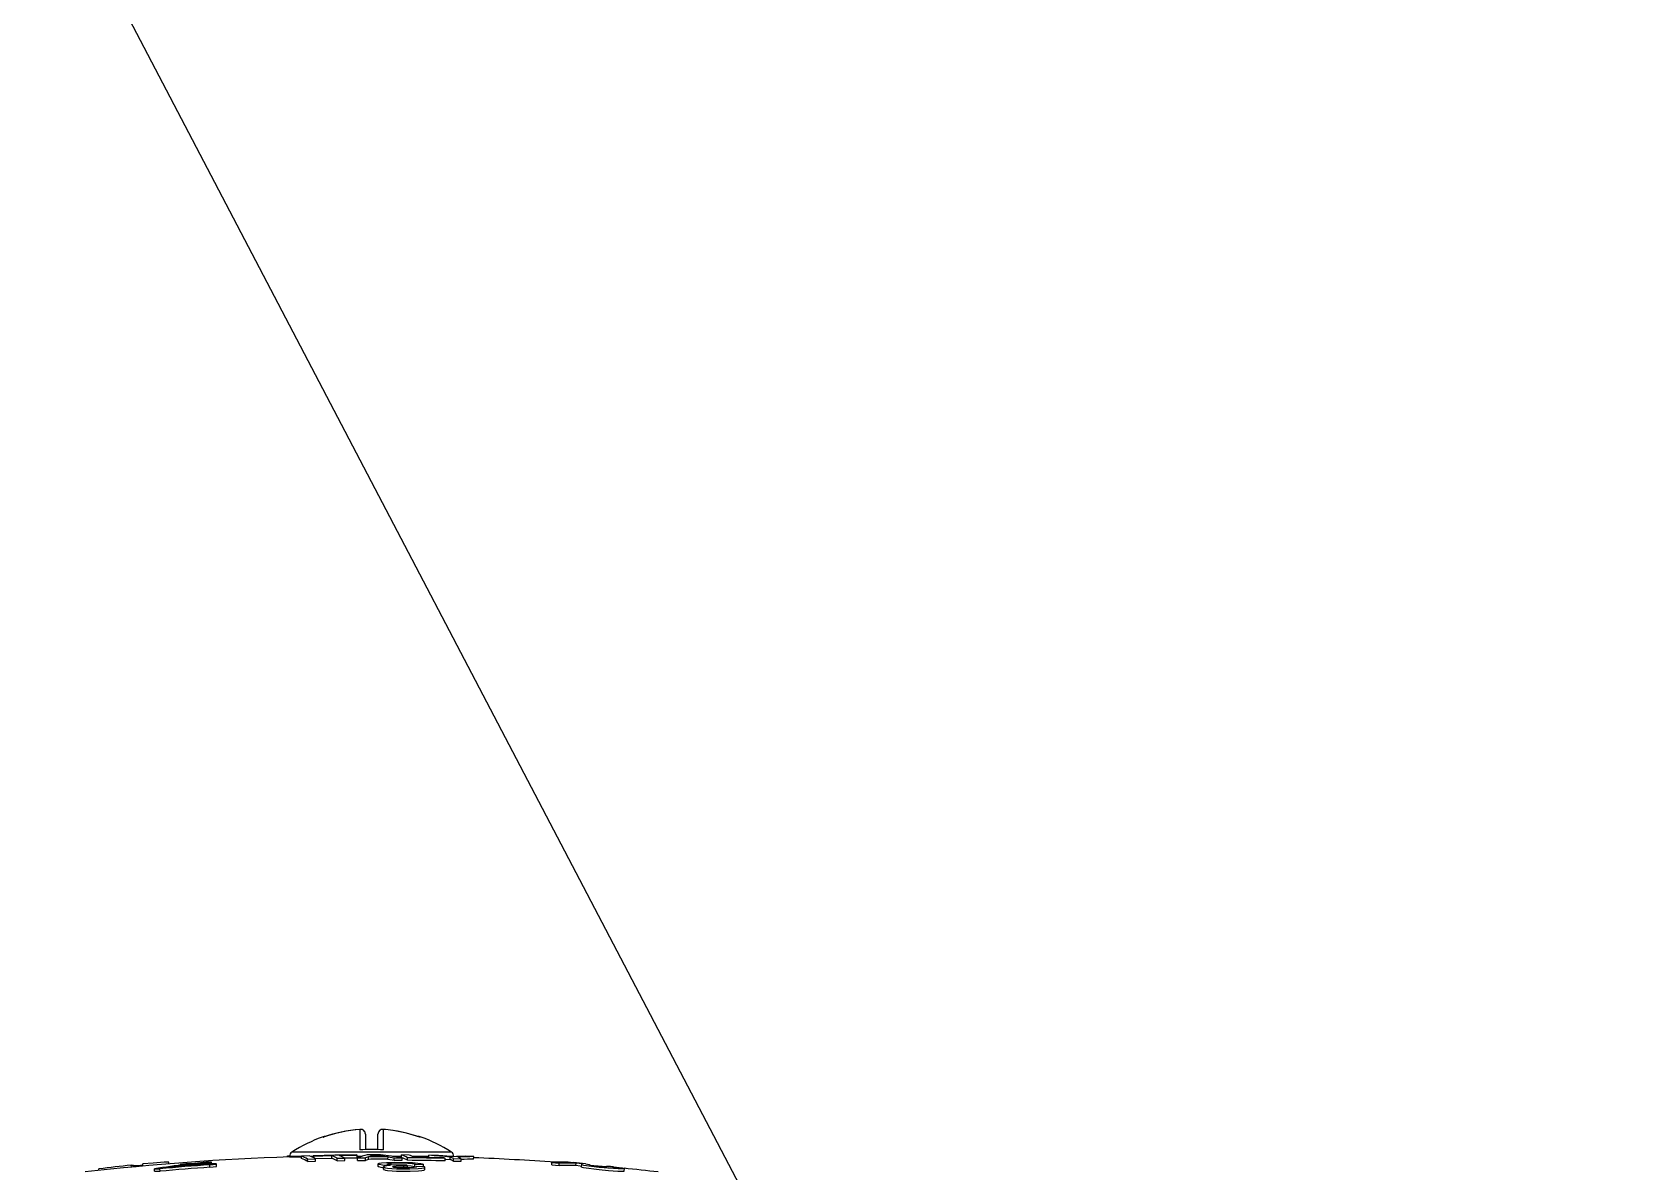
# Model space of a CAD drawing. Header units: millimetres. Extents: x -92220 to 11040, y -5929 to 27498.
# Drawn here: x 670.3 to 765.9, y 1155.6 to 1223.6 of the extents above; entities that cross this region are included whole.
import ezdxf

# ---------------------------------------------------------------- set-up
doc = ezdxf.new("R2010")
doc.units = ezdxf.units.MM
doc.layers.add('11 Водоразборный узел', color=7, linetype='Continuous')
doc.layers.add('17 Конструкции 2', color=7, linetype='Continuous')

msp = doc.modelspace()

# ---------------------------------------------------------------- linework, layer by layer
at = {"layer": '11 Водоразборный узел', "ltscale": 0.000603141}
msp.add_line((689.92, 1158.129), (689.896, 1158.126), dxfattribs=at)
at = {"layer": '11 Водоразборный узел', "ltscale": 0.030548}
for p, q in [((689.896, 1158.126), (689.896, 1156.905)), ((691.294, 1156.905), (691.294, 1158.126))]:
    msp.add_line(p, q, dxfattribs=at)
at = {"layer": '11 Водоразборный узел', "ltscale": 0.000602762}
msp.add_line((691.294, 1158.126), (691.27, 1158.129), dxfattribs=at)
at = {"layer": '11 Водоразборный узел', "ltscale": 0.000740433}
for p, q in [((687.696, 1157.659), (687.696, 1157.688)), ((693.494, 1157.688), (693.494, 1157.659))]:
    msp.add_line(p, q, dxfattribs=at)
at = {"layer": '11 Водоразборный узел', "ltscale": 0.000616006}
for p, q in [((687.696, 1157.659), (687.719, 1157.668)), ((693.494, 1157.659), (693.471, 1157.668))]:
    msp.add_line(p, q, dxfattribs=at)
at = {"layer": '11 Водоразборный узел', "ltscale": 0.022979}
msp.add_line((690.22, 1157.847), (690.22, 1156.928), dxfattribs=at)
at = {"layer": '11 Водоразборный узел', "ltscale": 0.022983}
msp.add_line((690.97, 1156.928), (690.97, 1157.847), dxfattribs=at)
at = {"layer": '11 Водоразборный узел', "ltscale": 0.002237}
msp.add_line((678.49, 1156.075), (678.482, 1156.164), dxfattribs=at)
at = {"layer": '11 Водоразборный узел', "ltscale": 0.020723}
msp.add_line((680.696, 1156.173), (679.872, 1156.078), dxfattribs=at)
at = {"layer": '11 Водоразборный узел', "ltscale": 0.019247}
msp.add_line((680.198, 1156.078), (680.963, 1156.166), dxfattribs=at)
at = {"layer": '11 Водоразборный узел', "ltscale": 0.008292}
msp.add_line((681.028, 1156.173), (680.696, 1156.173), dxfattribs=at)
at = {"layer": '11 Водоразборный узел', "ltscale": 0.001625}
msp.add_line((680.963, 1156.166), (681.028, 1156.173), dxfattribs=at)
at = {"layer": '11 Водоразборный узел', "ltscale": 0.002401}
msp.add_line((680.969, 1156.07), (680.963, 1156.166), dxfattribs=at)
at = {"layer": '11 Водоразборный узел', "ltscale": 0.002591}
msp.add_line((681.034, 1156.069), (681.028, 1156.173), dxfattribs=at)
at = {"layer": '11 Водоразборный узел', "ltscale": 0.003254}
msp.add_line((685.566, 1156.543), (685.696, 1156.547), dxfattribs=at)
at = {"layer": '11 Водоразборный узел', "ltscale": 0.001633}
msp.add_line((685.568, 1156.478), (685.566, 1156.543), dxfattribs=at)
at = {"layer": '11 Водоразборный узел', "ltscale": 0.017705}
msp.add_line((686.403, 1156.521), (685.695, 1156.521), dxfattribs=at)
at = {"layer": '11 Водоразборный узел', "ltscale": 0.00097084}
msp.add_line((685.695, 1156.521), (685.695, 1156.482), dxfattribs=at)
at = {"layer": '11 Водоразборный узел', "ltscale": 0.017732}
msp.add_line((685.695, 1156.482), (686.404, 1156.482), dxfattribs=at)
at = {"layer": '11 Водоразборный узел', "ltscale": 0.223585}
msp.add_line((694.775, 1156.773), (685.832, 1156.773), dxfattribs=at)
at = {"layer": '11 Водоразборный узел', "ltscale": 0.011553}
for p, q in [((686.865, 1156.546), (686.403, 1156.532)), ((686.769, 1156.361), (687.231, 1156.375))]:
    msp.add_line(p, q, dxfattribs=at)
at = {"layer": '11 Водоразборный узел', "ltscale": 0.003747}
for p, q in [((686.407, 1156.382), (686.403, 1156.532)), ((688.211, 1156.412), (688.209, 1156.562)), ((689.726, 1156.435), (689.725, 1156.585)), ((692.374, 1156.454), (692.376, 1156.604)), ((702.787, 1155.971), (702.799, 1156.12))]:
    msp.add_line(p, q, dxfattribs=at)
at = {"layer": '11 Водоразборный узел', "ltscale": 0.003742}
for p, q in [((686.773, 1156.211), (686.769, 1156.361)), ((687.234, 1156.225), (687.231, 1156.375)), ((688.994, 1156.266), (688.992, 1156.416))]:
    msp.add_line(p, q, dxfattribs=at)
at = {"layer": '11 Водоразборный узел', "ltscale": 0.011541}
for p, q in [((686.773, 1156.211), (687.234, 1156.225)), ((695.474, 1156.236), (695.936, 1156.223))]:
    msp.add_line(p, q, dxfattribs=at)
at = {"layer": '11 Водоразборный узел', "ltscale": 0.004347}
msp.add_line((687.106, 1156.521), (686.932, 1156.521), dxfattribs=at)
at = {"layer": '11 Водоразборный узел', "ltscale": 0.00209}
msp.add_line((687.023, 1156.482), (687.107, 1156.482), dxfattribs=at)
at = {"layer": '11 Водоразборный узел', "ltscale": 0.001181}
for p, q in [((687.105, 1156.553), (687.149, 1156.536)), ((689.725, 1156.585), (689.681, 1156.601))]:
    msp.add_line(p, q, dxfattribs=at)
at = {"layer": '11 Водоразборный узел', "ltscale": 0.002753}
msp.add_line((687.107, 1156.443), (687.105, 1156.553), dxfattribs=at)
at = {"layer": '11 Водоразборный узел', "ltscale": 0.026491}
msp.add_line((687.149, 1156.536), (688.209, 1156.562), dxfattribs=at)
at = {"layer": '11 Водоразборный узел', "ltscale": 0.002943}
msp.add_line((687.152, 1156.419), (687.149, 1156.536), dxfattribs=at)
at = {"layer": '11 Водоразборный узел', "ltscale": 0.02507}
msp.add_line((687.208, 1156.388), (688.211, 1156.412), dxfattribs=at)
at = {"layer": '11 Водоразборный узел', "ltscale": 0.011549}
msp.add_line((688.53, 1156.407), (688.992, 1156.416), dxfattribs=at)
at = {"layer": '11 Водоразборный узел', "ltscale": 0.003743}
for p, q in [((688.533, 1156.257), (688.53, 1156.407)), ((689.756, 1156.277), (689.756, 1156.427)), ((690.234, 1156.282), (690.234, 1156.432)), ((692.417, 1156.285), (692.419, 1156.435))]:
    msp.add_line(p, q, dxfattribs=at)
at = {"layer": '11 Водоразборный узел', "ltscale": 0.011538}
msp.add_line((688.533, 1156.257), (688.994, 1156.266), dxfattribs=at)
at = {"layer": '11 Водоразборный узел', "ltscale": 0.026361}
msp.add_line((688.67, 1156.57), (689.725, 1156.585), dxfattribs=at)
at = {"layer": '11 Водоразборный узел', "ltscale": 0.018748}
msp.add_line((688.976, 1156.425), (689.726, 1156.435), dxfattribs=at)
at = {"layer": '11 Водоразборный узел', "ltscale": 0.007323}
msp.add_line((690.018, 1156.521), (689.725, 1156.521), dxfattribs=at)
at = {"layer": '11 Водоразборный узел', "ltscale": 0.004651}
msp.add_line((689.725, 1156.482), (689.911, 1156.482), dxfattribs=at)
at = {"layer": '11 Водоразборный узел', "ltscale": 0.011956}
msp.add_line((689.756, 1156.427), (690.234, 1156.432), dxfattribs=at)
at = {"layer": '11 Водоразборный узел', "ltscale": 0.011944}
for p, q in [((689.756, 1156.277), (690.234, 1156.282)), ((691.94, 1156.287), (692.417, 1156.285))]:
    msp.add_line(p, q, dxfattribs=at)
at = {"layer": '11 Водоразборный узел', "ltscale": 0.004315}
msp.add_line((690.396, 1156.491), (690.234, 1156.432), dxfattribs=at)
at = {"layer": '11 Водоразборный узел', "ltscale": 0.004311}
msp.add_line((690.396, 1156.341), (690.234, 1156.282), dxfattribs=at)
at = {"layer": '11 Водоразборный узел', "ltscale": 0.019911}
msp.add_line((691.119, 1156.608), (690.323, 1156.606), dxfattribs=at)
at = {"layer": '11 Водоразборный узел', "ltscale": 0.003745}
for p, q in [((690.396, 1156.341), (690.396, 1156.491)), ((691.569, 1156.345), (691.57, 1156.495))]:
    msp.add_line(p, q, dxfattribs=at)
at = {"layer": '11 Водоразборный узел', "ltscale": 0.022674}
msp.add_line((691.384, 1156.521), (690.477, 1156.518), dxfattribs=at)
at = {"layer": '11 Водоразборный узел', "ltscale": 0.001619}
msp.add_line((690.704, 1156.519), (690.704, 1156.584), dxfattribs=at)
at = {"layer": '11 Водоразборный узел', "ltscale": 0.004002}
msp.add_line((690.864, 1156.584), (690.704, 1156.584), dxfattribs=at)
at = {"layer": '11 Водоразборный узел', "ltscale": 0.001615}
msp.add_line((690.864, 1156.52), (690.864, 1156.584), dxfattribs=at)
at = {"layer": '11 Водоразборный узел', "ltscale": 0.009386}
msp.add_line((691.569, 1156.345), (691.94, 1156.287), dxfattribs=at)
at = {"layer": '11 Водоразборный узел', "ltscale": 0.009396}
msp.add_line((691.57, 1156.495), (691.941, 1156.437), dxfattribs=at)
at = {"layer": '11 Водоразборный узел', "ltscale": 0.013552}
msp.add_line((692.375, 1156.521), (691.833, 1156.521), dxfattribs=at)
at = {"layer": '11 Водоразборный узел', "ltscale": 0.003744}
for p, q in [((691.94, 1156.287), (691.941, 1156.437)), ((692.74, 1156.283), (692.742, 1156.433)), ((694.977, 1156.248), (694.981, 1156.398)), ((695.474, 1156.236), (695.479, 1156.386)), ((695.936, 1156.223), (695.941, 1156.373))]:
    msp.add_line(p, q, dxfattribs=at)
at = {"layer": '11 Водоразборный узел', "ltscale": 0.011955}
msp.add_line((691.941, 1156.437), (692.419, 1156.435), dxfattribs=at)
at = {"layer": '11 Водоразборный узел', "ltscale": 0.00742}
msp.add_line((692.078, 1156.482), (692.374, 1156.482), dxfattribs=at)
at = {"layer": '11 Водоразборный узел', "ltscale": 0.011548}
msp.add_line((692.838, 1156.599), (692.376, 1156.604), dxfattribs=at)
at = {"layer": '11 Водоразборный узел', "ltscale": 0.024442}
msp.add_line((693.998, 1156.521), (693.021, 1156.521), dxfattribs=at)
at = {"layer": '11 Водоразборный узел', "ltscale": 0.022388}
msp.add_line((693.102, 1156.482), (693.998, 1156.482), dxfattribs=at)
at = {"layer": '11 Водоразборный узел', "ltscale": 0.003446}
msp.add_line((693.997, 1156.444), (694, 1156.582), dxfattribs=at)
at = {"layer": '11 Водоразборный узел', "ltscale": 0.011551}
msp.add_line((694.462, 1156.572), (694, 1156.582), dxfattribs=at)
at = {"layer": '11 Водоразборный узел', "ltscale": 0.014577}
msp.add_line((695.358, 1156.773), (694.775, 1156.773), dxfattribs=at)
at = {"layer": '11 Водоразборный узел', "ltscale": 0.001393}
msp.add_line((694.933, 1156.425), (694.981, 1156.398), dxfattribs=at)
at = {"layer": '11 Водоразборный узел', "ltscale": 0.007666}
msp.add_line((694.981, 1156.36), (695.286, 1156.334), dxfattribs=at)
at = {"layer": '11 Водоразборный узел', "ltscale": 0.008049}
msp.add_line((695.495, 1156.521), (695.173, 1156.521), dxfattribs=at)
at = {"layer": '11 Водоразборный узел', "ltscale": 0.003746}
for p, q in [((695.286, 1156.334), (695.291, 1156.484)), ((701.346, 1156.011), (701.356, 1156.16)), ((701.781, 1155.968), (701.792, 1156.118)), ((703.128, 1155.877), (703.141, 1156.027)), ((705.676, 1155.637), (705.691, 1155.786))]:
    msp.add_line(p, q, dxfattribs=at)
at = {"layer": '11 Водоразборный узел', "ltscale": 0.011552}
msp.add_line((695.479, 1156.386), (695.941, 1156.373), dxfattribs=at)
at = {"layer": '11 Водоразборный узел', "ltscale": 0.000485229}
msp.add_line((695.495, 1156.521), (695.495, 1156.502), dxfattribs=at)
at = {"layer": '11 Водоразборный узел', "ltscale": 0.011555}
msp.add_line((696.688, 1156.507), (696.226, 1156.523), dxfattribs=at)
at = {"layer": '11 Водоразборный узел', "ltscale": 0.003748}
msp.add_line((696.682, 1156.357), (696.688, 1156.507), dxfattribs=at)
at = {"layer": '11 Водоразборный узел', "ltscale": 0.010953}
msp.add_line((701.356, 1156.16), (701.792, 1156.118), dxfattribs=at)
at = {"layer": '11 Водоразборный узел', "ltscale": 0.000603936}
msp.add_line((701.482, 1156.168), (701.484, 1156.192), dxfattribs=at)
at = {"layer": '11 Водоразборный узел', "ltscale": 0.006265}
msp.add_line((701.484, 1156.192), (701.734, 1156.192), dxfattribs=at)
at = {"layer": '11 Водоразборный узел', "ltscale": 0.000669792}
msp.add_line((701.732, 1156.165), (701.734, 1156.192), dxfattribs=at)
at = {"layer": '11 Водоразборный узел', "ltscale": 0.006716}
msp.add_line((701.734, 1156.192), (702.002, 1156.166), dxfattribs=at)
at = {"layer": '11 Водоразборный узел', "ltscale": 0.003934}
msp.add_line((702.473, 1156.162), (702.63, 1156.159), dxfattribs=at)
at = {"layer": '11 Водоразборный узел', "ltscale": 0.002377}
msp.add_line((674.322, 1155.68), (674.311, 1155.775), dxfattribs=at)
at = {"layer": '11 Водоразборный узел', "ltscale": 0.003337}
msp.add_line((676.236, 1155.993), (676.369, 1155.996), dxfattribs=at)
at = {"layer": '11 Водоразборный узел', "ltscale": 0.002921}
msp.add_line((676.247, 1155.877), (676.236, 1155.993), dxfattribs=at)
at = {"layer": '11 Водоразборный узел', "ltscale": 0.002671}
msp.add_line((676.379, 1155.89), (676.369, 1155.996), dxfattribs=at)
at = {"layer": '11 Водоразборный узел', "ltscale": 0.003083}
msp.add_line((676.933, 1155.941), (676.921, 1156.064), dxfattribs=at)
at = {"layer": '11 Водоразборный узел', "ltscale": 0.008191}
msp.add_line((677.62, 1155.78), (677.947, 1155.78), dxfattribs=at)
at = {"layer": '11 Водоразборный узел', "ltscale": 0.003741}
for p, q in [((677.633, 1155.631), (677.62, 1155.78)), ((680.94, 1155.867), (680.931, 1156.016)), ((681.331, 1155.914), (681.322, 1156.063))]:
    msp.add_line(p, q, dxfattribs=at)
at = {"layer": '11 Водоразборный узел', "ltscale": 0.008183}
msp.add_line((677.633, 1155.631), (677.96, 1155.631), dxfattribs=at)
at = {"layer": '11 Водоразборный узел', "ltscale": 0.00374}
msp.add_line((677.96, 1155.631), (677.947, 1155.78), dxfattribs=at)
at = {"layer": '11 Водоразборный узел', "ltscale": 0.008792}
msp.add_line((679.503, 1156.077), (679.154, 1156.034), dxfattribs=at)
at = {"layer": '11 Водоразборный узел', "ltscale": 0.009266}
msp.add_line((679.525, 1156.036), (679.154, 1156.034), dxfattribs=at)
at = {"layer": '11 Водоразборный узел', "ltscale": 0.001114}
msp.add_line((679.158, 1155.99), (679.154, 1156.034), dxfattribs=at)
at = {"layer": '11 Водоразборный узел', "ltscale": 0.009224}
msp.add_line((679.872, 1156.078), (679.503, 1156.077), dxfattribs=at)
at = {"layer": '11 Водоразборный узел', "ltscale": 0.001714}
msp.add_line((679.869, 1155.969), (679.864, 1156.038), dxfattribs=at)
at = {"layer": '11 Водоразборный узел', "ltscale": 0.009855}
msp.add_line((680.931, 1156.016), (681.322, 1156.063), dxfattribs=at)
at = {"layer": '11 Водоразборный узел', "ltscale": 0.009845}
msp.add_line((680.94, 1155.867), (681.331, 1155.914), dxfattribs=at)
at = {"layer": '11 Водоразборный узел', "ltscale": 0.003734}
for p, q in [((690.981, 1155.919), (690.981, 1156.068)), ((693.174, 1155.897), (693.177, 1156.046))]:
    msp.add_line(p, q, dxfattribs=at)
at = {"layer": '11 Водоразборный узел', "ltscale": 0.00373}
for p, q in [((691.306, 1155.748), (691.307, 1155.897)), ((691.313, 1155.735), (691.314, 1155.884)), ((693.76, 1155.731), (693.763, 1155.88))]:
    msp.add_line(p, q, dxfattribs=at)
at = {"layer": '11 Водоразборный узел', "ltscale": 0.007053}
msp.add_line((691.72, 1155.966), (691.438, 1155.98), dxfattribs=at)
at = {"layer": '11 Водоразборный узел', "ltscale": 0.000948349}
msp.add_line((691.438, 1155.942), (691.438, 1155.98), dxfattribs=at)
at = {"layer": '11 Водоразборный узел', "ltscale": 0.006761}
msp.add_line((692.689, 1155.994), (692.418, 1155.993), dxfattribs=at)
at = {"layer": '11 Водоразборный узел', "ltscale": 0.003156}
msp.add_line((692.516, 1155.825), (692.518, 1155.951), dxfattribs=at)
at = {"layer": '11 Водоразборный узел', "ltscale": 0.005419}
msp.add_line((692.518, 1155.951), (692.734, 1155.95), dxfattribs=at)
at = {"layer": '11 Водоразборный узел', "ltscale": 0.001585}
msp.add_line((692.734, 1155.95), (692.689, 1155.994), dxfattribs=at)
at = {"layer": '11 Водоразборный узел', "ltscale": 0.003115}
msp.add_line((692.733, 1155.825), (692.734, 1155.95), dxfattribs=at)
at = {"layer": '11 Водоразборный узел', "ltscale": 0.001901}
msp.add_line((693.174, 1155.897), (693.25, 1155.896), dxfattribs=at)
at = {"layer": '11 Водоразборный узел', "ltscale": 0.012749}
msp.add_line((693.177, 1156.046), (693.687, 1156.041), dxfattribs=at)
at = {"layer": '11 Водоразборный узел', "ltscale": 0.000836314}
msp.add_line((693.25, 1155.875), (693.251, 1155.909), dxfattribs=at)
at = {"layer": '11 Водоразборный узел', "ltscale": 0.012333}
msp.add_line((693.744, 1155.904), (693.251, 1155.909), dxfattribs=at)
at = {"layer": '11 Водоразборный узел', "ltscale": 0.00341}
msp.add_line((693.684, 1155.905), (693.687, 1156.041), dxfattribs=at)
at = {"layer": '11 Водоразборный узел', "ltscale": 0.010942}
msp.add_line((701.346, 1156.011), (701.781, 1155.968), dxfattribs=at)
at = {"layer": '11 Водоразборный узел', "ltscale": 0.000444334}
msp.add_line((703.141, 1156.027), (703.147, 1156.043), dxfattribs=at)
at = {"layer": '11 Водоразборный узел', "ltscale": 0.024783}
msp.add_line((703.622, 1155.998), (704.609, 1155.909), dxfattribs=at)
at = {"layer": '11 Водоразборный узел', "ltscale": 0.001885}
msp.add_line((704.604, 1155.848), (704.611, 1155.923), dxfattribs=at)
at = {"layer": '11 Водоразборный узел', "ltscale": 0.005809}
msp.add_line((704.843, 1155.919), (704.611, 1155.923), dxfattribs=at)
at = {"layer": '11 Водоразборный узел', "ltscale": 0.000267082}
msp.add_line((704.843, 1155.919), (704.854, 1155.919), dxfattribs=at)
at = {"layer": '11 Водоразборный узел', "ltscale": 0.004487}
msp.add_line((705.032, 1155.898), (704.854, 1155.919), dxfattribs=at)
at = {"layer": '11 Водоразборный узел', "flags": 128}
for points in [[(678.482, 1156.164), (678.482, 1156.165), (678.481, 1156.166), (678.478, 1156.167), (678.45, 1156.17), (678.209, 1156.165), (677.55, 1156.119), (676.921, 1156.064)], [(690.981, 1156.068), (690.983, 1156.075), (690.987, 1156.079), (690.996, 1156.086), (691.047, 1156.105), (691.173, 1156.127), (691.488, 1156.153), (691.984, 1156.167), (692.758, 1156.16), (693.037, 1156.147), (693.347, 1156.123), (693.537, 1156.095), (693.618, 1156.075), (693.672, 1156.052), (693.687, 1156.041)], [(691.521, 1156.067), (691.523, 1156.072), (691.526, 1156.075), (691.534, 1156.081), (691.582, 1156.095), (691.784, 1156.117), (692.251, 1156.128), (692.75, 1156.116), (693.005, 1156.093), (693.123, 1156.07), (693.166, 1156.054), (693.177, 1156.046)], [(703.147, 1156.043), (703.145, 1156.05), (703.141, 1156.055), (703.121, 1156.066), (702.992, 1156.095), (702.799, 1156.12)], [(691.438, 1155.98), (691.245, 1155.996), (691.054, 1156.028), (691.009, 1156.043), (690.992, 1156.053), (690.985, 1156.059), (690.982, 1156.065), (690.981, 1156.068)], [(691.307, 1155.841), (691.167, 1155.857), (691.029, 1155.886), (690.998, 1155.899), (690.987, 1155.907), (690.983, 1155.912), (690.981, 1155.919)], [(691.72, 1155.966), (691.499, 1155.95), (691.372, 1155.931), (691.333, 1155.919), (691.319, 1155.912), (691.312, 1155.907), (691.308, 1155.901), (691.307, 1155.897)], [(691.313, 1155.735), (691.427, 1155.693), (691.544, 1155.673), (691.812, 1155.648), (692.084, 1155.635), (692.885, 1155.627), (693.381, 1155.646), (693.596, 1155.67), (693.714, 1155.697), (693.749, 1155.714), (693.757, 1155.722), (693.76, 1155.731)], [(691.314, 1155.884), (691.423, 1155.843), (691.536, 1155.823), (691.803, 1155.798), (692.076, 1155.784), (692.878, 1155.775), (693.375, 1155.794), (693.592, 1155.818), (693.712, 1155.844), (693.751, 1155.862), (693.76, 1155.87), (693.762, 1155.875), (693.763, 1155.88)], [(692.418, 1155.993), (692.063, 1155.998), (691.786, 1156.011), (691.596, 1156.035), (691.551, 1156.046), (691.533, 1156.054), (691.524, 1156.06), (691.522, 1156.063), (691.521, 1156.067)], [(691.844, 1155.899), (691.846, 1155.904), (691.855, 1155.911), (691.873, 1155.919), (691.913, 1155.928), (692.047, 1155.941), (692.518, 1155.951)], [(693.264, 1155.891), (693.263, 1155.887), (693.258, 1155.881), (693.238, 1155.869), (693.128, 1155.846), (692.855, 1155.828), (692.403, 1155.827), (692.088, 1155.842), (691.923, 1155.863), (691.872, 1155.876), (691.851, 1155.887), (691.846, 1155.893), (691.844, 1155.899)], [(692.715, 1155.968), (692.962, 1155.949), (693.06, 1155.934), (693.141, 1155.914), (693.161, 1155.906), (693.174, 1155.897)], [(703.13, 1155.904), (703.117, 1155.912), (703.052, 1155.933), (702.787, 1155.971)], [(705.676, 1155.637), (705.675, 1155.635), (705.673, 1155.634), (705.669, 1155.632), (705.623, 1155.625), (705.296, 1155.625), (704.742, 1155.657), (704.175, 1155.707), (703.25, 1155.828), (703.154, 1155.855), (703.136, 1155.865), (703.13, 1155.871), (703.128, 1155.877)], [(705.691, 1155.786), (705.69, 1155.784), (705.688, 1155.783), (705.684, 1155.781), (705.638, 1155.774), (705.31, 1155.774), (704.756, 1155.806), (704.189, 1155.856), (703.259, 1155.979), (703.164, 1156.005), (703.147, 1156.015), (703.142, 1156.02), (703.141, 1156.027)], [(703.373, 1156.075), (703.588, 1156.028), (703.616, 1156.012), (703.621, 1156.004), (703.623, 1155.995), (703.642, 1155.974), (703.757, 1155.945), (704.692, 1155.841), (705.097, 1155.823), (705.188, 1155.826), (705.198, 1155.828), (705.201, 1155.829), (705.202, 1155.83), (705.202, 1155.831)], [(705.202, 1155.831), (705.202, 1155.833), (705.201, 1155.833), (705.199, 1155.835), (705.162, 1155.847), (704.975, 1155.878), (704.611, 1155.923)], [(705.032, 1155.898), (705.557, 1155.825), (705.674, 1155.797), (705.687, 1155.791), (705.69, 1155.788), (705.691, 1155.786)]]:
    msp.add_lwpolyline(points, dxfattribs=at)
at = {"layer": '11 Водоразборный узел'}
for centre, radius, start, end in [((690.595, 1149.429), 8.725, 94.59465, 109.40791), ((690.595, 1149.429), 8.726, 94.43639, 109.24622), ((689.942, 1157.853), 0.277, 358.76308, 94.59124), ((689.942, 1157.853), 0.277, 358.76247, 94.5877), ((691.248, 1157.853), 0.277, 85.41229, 181.23753), ((691.248, 1157.853), 0.277, 85.409, 181.23679), ((690.595, 1149.429), 8.726, 81.56815, 85.56348), ((690.595, 1149.429), 8.725, 70.59209, 85.40552), ((690.595, 1149.429), 8.726, 70.75379, 81.56815), ((690.595, 1149.429), 8.753, 109.34347, 122.96756), ((687.795, 1157.405), 0.3, 84.2837, 109.33849), ((693.395, 1157.405), 0.3, 70.66135, 95.56203), ((690.595, 1149.429), 8.753, 57.03244, 70.65654), ((690.595, 1005.987), 150.575, 91.86485, 96.52608), ((685.995, 1156.521), 0.3, 122.97657, 179.99098), ((685.655, 1154.454), 2.208, 59.69923, 70.20083), ((685.661, 1154.309), 2.204, 59.69238, 70.20495), ((686.117, 1154.468), 2.208, 59.70169, 70.20273), ((691.183, 1007.411), 149.197, 90.57718, 91.56645), ((687.402, 1154.47), 2.242, 59.76251, 68.89852), ((687.408, 1154.329), 2.233, 59.74637, 68.91029), ((687.863, 1154.479), 2.242, 59.76394, 68.89976), ((691.314, 1152.481), 4.242, 103.51404, 111.55646), ((690.595, 1149.429), 7.508, 84.65844, 95.34148), ((690.595, 1149.429), 7.508, 87.13711, 92.8629), ((691.441, 1007.63), 148.865, 89.95046, 90.40221), ((691.44, 1007.63), 148.715, 89.95045, 90.40221), ((691.749, 1152.564), 4.153, 104.57616, 107.8371), ((688.725, 1136.96), 19.741, 82.25906, 83.77941), ((689.151, 1136.896), 19.811, 80.50314, 84.29645), ((691.627, 1154.378), 2.206, 59.71154, 70.21052), ((691.628, 1154.525), 2.209, 59.7122, 70.20993), ((691.545, 1007.626), 148.662, 88.67699, 89.53925), ((691.545, 1007.622), 148.816, 88.67702, 89.53924), ((692.103, 1154.551), 2.176, 61.07339, 70.26156), ((691.497, 1007.622), 148.843, 88.67725, 89.3615), ((690.038, 1095.874), 60.837, 85.0468, 86.26605), ((690.091, 1087.801), 68.91, 85.52392, 86.36379), ((694.296, 1154.205), 2.347, 59.88499, 65.06522), ((694.3, 1154.352), 2.351, 59.88644, 65.06383), ((695.195, 1156.521), 0.3, 0.00902, 57.02342), ((696.978, 1117.85), 38.68, 91.11416, 92.23518), ((697.436, 1124.725), 31.79, 91.34922, 93.03586), ((694.761, 1154.339), 2.351, 59.88425, 65.06197), ((697.429, 1124.617), 31.749, 91.34903, 92.68934), ((690.595, 1005.987), 150.575, 85.82887, 87.68203), ((701.952, 1123.82), 32.346, 89.07748, 91.05549), ((702.388, 1123.787), 32.336, 89.27167, 91.05581), ((701.163, 1139.664), 16.559, 82.33156, 84.91846), ((689.235, 1032.961), 123.717, 96.03157, 96.92848), ((675.372, 1173.361), 17.424, 273.29048, 275.11991), ((690.591, 1066.385), 90.332, 97.0366, 98.25595), ((691.248, 1006.587), 149.784, 93.9497, 95.09451), ((691.246, 1006.6), 149.622, 93.94966, 95.09457), ((690.909, 1066.427), 90.289, 97.02659, 97.91168), ((691.307, 1006.801), 149.606, 94.07368, 94.91781), ((679.631, 1094.936), 61.102, 89.01763, 89.78135), ((679.965, 1094.956), 61.123, 88.7277, 89.78139), ((691.324, 1155.75), 0.0182, 184.69314, 231.28573), ((691.325, 1155.899), 0.0181, 184.51752, 231.44815), ((693.242, 1155.888), 0.0221, 7.61569, 67.23408), ((693.732, 1155.874), 0.0322, 10.78781, 68.66885), ((702.376, 1123.67), 32.303, 89.27166, 91.05582), ((690.595, 1005.987), 150.575, 83.47391, 84.2565)]:
    msp.add_arc(centre, radius, start, end, dxfattribs=at)
at = {"layer": '17 Конструкции 2', "color": 2}
msp.add_line((461.393, 1634.5), (855.393, 882), dxfattribs=at)

doc.saveas('drawing.dxf')
